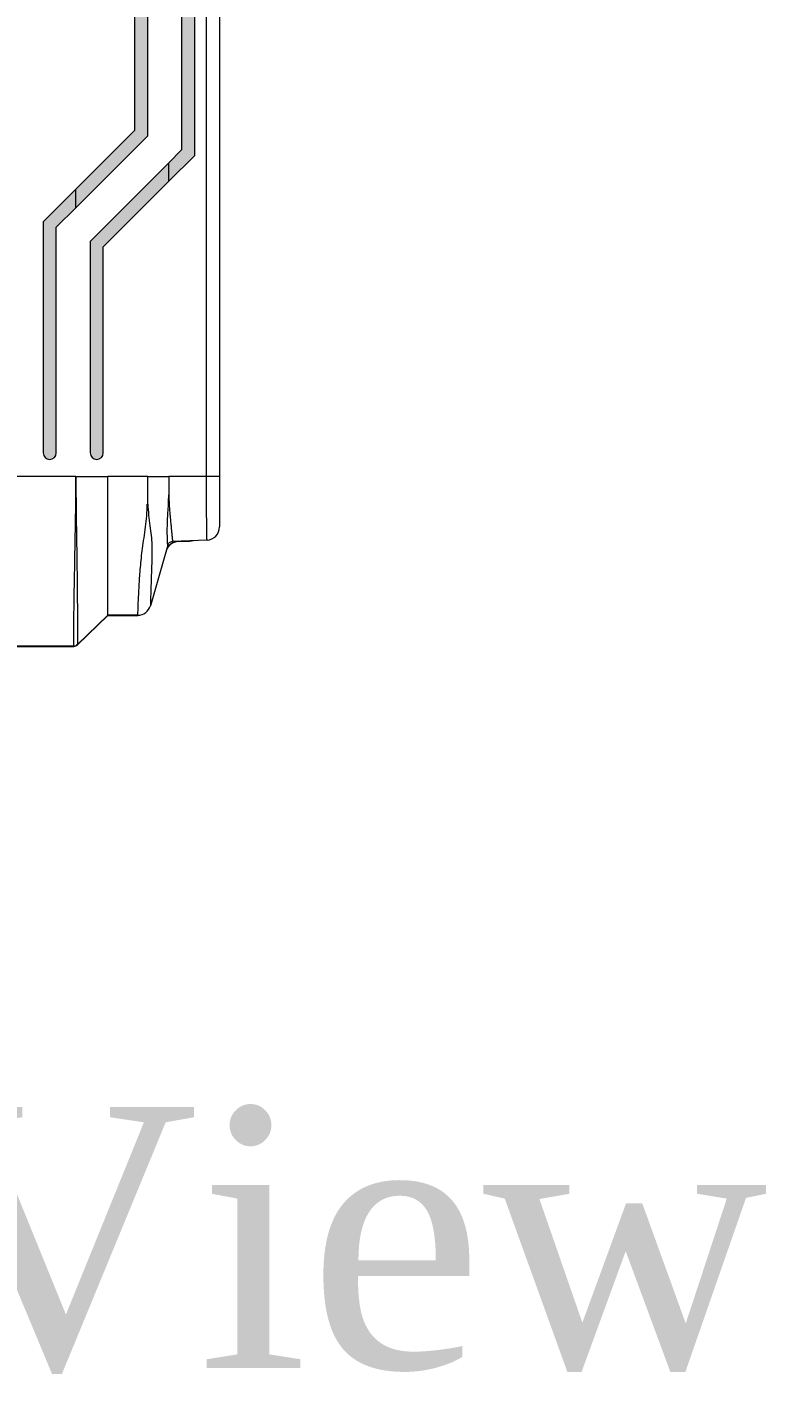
# Model space of a CAD drawing. Extents: x 222 to 1672, y 144 to 807.
# Drawn here: x 466.6 to 494.9, y 346.2 to 397.8 of the extents above; entities that cross this region are included whole.
import ezdxf

# ---------------------------------------------------------------- set-up
doc = ezdxf.new("R2010")
doc.units = 0
doc.header["$LTSCALE"] = 2
doc.header["$MEASUREMENT"] = 0
doc.layers.get('0').update_dxf_attribs({"linetype": 'CONTINUOUS'})
doc.layers.add('DIM', color=7, linetype='CONTINUOUS')
doc.styles.get("Standard").update_dxf_attribs({"font": 'TIMES.TTF'})

msp = doc.modelspace()

# ---------------------------------------------------------------- hatches: boundary and pattern name
at = {"layer": 'DIM'}
for points in [[(470.71272, 463.32772), (470.71272, 393.826), (468.46272, 391.576), (468.46272, 390.86889), (471.21272, 393.61889), (471.21272, 463.53483), (468.46272, 466.28483), (468.46272, 465.57772)], [(473.01272, 392.87331), (473.01272, 464.28042), (472.02082, 465.27231), (472.02082, 464.56521), (472.51272, 464.07331), (472.51272, 393.08042), (472.02082, 392.58852), (472.02082, 391.88141)]]:
    msp.add_hatch(color=256, dxfattribs=at).paths.add_polyline_path(points, flags=0)
h = msp.add_hatch(color=256, dxfattribs=at)
edge = h.paths.add_edge_path(flags=0)
edge.add_line((469.01272, 389.58042), (469.01272, 381.47686))
edge.add_arc((469.26272, 381.47686), 0.25, 180, 360)
edge.add_line((469.51272, 381.47686), (469.51272, 389.37331))
edge.add_line((469.51272, 389.37331), (472.02082, 391.88141))
edge.add_line((472.02082, 391.88141), (472.02082, 392.58852))
edge.add_line((472.02082, 392.58852), (469.01272, 389.58042))
h = msp.add_hatch(color=256, dxfattribs=at)
edge = h.paths.add_edge_path(flags=0)
edge.add_line((467.21272, 390.326), (467.21272, 381.47686))
edge.add_arc((467.46272, 381.47686), 0.25, 180, 360)
edge.add_line((467.71272, 381.47686), (467.71272, 390.11889))
edge.add_line((467.71272, 390.11889), (468.46272, 390.86889))
edge.add_line((468.46272, 390.86889), (468.46272, 391.576))
edge.add_line((468.46272, 391.576), (467.21272, 390.326))

# ---------------------------------------------------------------- linework, layer by layer
at = {"linetype": 'Continuous', "lineweight": 5}
for p, q in [((473.46272, 380.57686), (473.46272, 476.57686)), ((473.96272, 476.57686), (473.96272, 380.57686)), ((472.51272, 464.07331), (472.51272, 393.08041)), ((473.01272, 392.87331), (473.01272, 464.28042)), ((471.21272, 393.61889), (471.21272, 463.53483)), ((470.71272, 463.32773), (470.71272, 393.826)), ((470.71272, 393.826), (468.46272, 391.576)), ((468.46272, 390.86889), (471.21272, 393.61889)), ((472.51272, 393.08041), (472.02082, 392.58852)), ((472.02082, 391.88141), (473.01272, 392.87331)), ((472.02082, 392.58852), (469.01272, 389.58042)), ((472.02082, 391.88141), (472.02082, 392.58852)), ((469.51272, 389.37331), (472.02082, 391.88141)), ((468.46272, 391.576), (467.21272, 390.326)), ((468.46272, 390.86889), (468.46272, 391.576)), ((467.71272, 390.11889), (468.46272, 390.86889)), ((467.21272, 390.326), (467.21272, 381.47686)), ((467.71272, 381.47686), (467.71272, 390.11889)), ((469.01272, 389.58042), (469.01272, 381.47686)), ((469.51272, 381.47686), (469.51272, 389.37331)), ((468.46272, 380.57686), (452.46272, 380.57686)), ((468.46272, 380.57686), (469.6865, 380.57686)), ((471.21272, 380.57686), (469.6865, 380.57686)), ((471.21272, 380.57686), (472.02082, 380.57686)), ((473.46272, 380.57686), (472.02082, 380.57686)), ((473.96272, 380.57686), (473.46272, 380.57686)), ((472.02082, 379.87627), (472.02422, 379.87629)), ((471.19709, 379.51788), (471.21272, 379.51797)), ((471.98114, 377.93844), (471.31658, 375.62084)), ((473.48453, 378.14075), (472.16467, 378.08312)), ((472.38043, 378.08302), (472.81507, 378.10199)), ((472.81507, 378.10199), (472.96535, 378.11808)), ((469.6865, 375.25866), (468.52085, 374.13299)), ((468.52085, 374.12347), (469.6865, 375.24913)), ((470.83594, 375.25866), (469.6865, 375.25866)), ((469.6865, 375.24913), (470.83594, 375.24913)), ((468.38192, 374.07686), (452.54353, 374.07686)), ((464.96272, 374.06733), (468.38192, 374.06733))]:
    msp.add_line(p, q, dxfattribs=at)
for centre, radius, start, end in [((467.46272, 381.47686), 0.25, 180, 0), ((469.26272, 381.47686), 0.25, 180, 0), ((473.46272, 378.64027), 0.5, 272.5, 0), ((472.40224, 377.58349), 0.5, 92.5, 164), ((468.38192, 374.26733), 0.2, 270, 314)]:
    msp.add_arc(centre, radius, start, end, dxfattribs=at)
for points, knots in [([(468.38192, 374.07686), (468.38191, 374.07787), (468.38191, 374.07976), (468.38187, 374.09463), (468.38181, 374.11542), (468.38172, 374.14067), (468.3816, 374.16827), (468.38146, 374.19658), (468.3813, 374.22416), (468.38068, 374.29979), (468.37987, 374.4458), (468.38194, 374.77072), (468.38746, 375.2109), (468.39467, 375.78538), (468.40659, 376.49634), (468.42291, 377.39106), (468.441, 378.35346), (468.45465, 379.19354), (468.46133, 379.89171), (468.46226, 380.35182), (468.46272, 380.57686)], [0, 0, 0, 0, 0.03144158, 0.05940742, 0.08419176, 0.10604552, 0.12518096, 0.14177595, 0.15597796, 0.16790774, 0.24772008, 0.3073467, 0.40132753, 0.48070435, 0.54862293, 0.66531853, 0.78162584, 0.85635752, 0.92974339, 1, 1, 1, 1]), ([(468.46272, 380.57686), (468.46288, 380.45782), (468.46322, 380.20979), (468.4657, 379.82261), (468.46959, 379.40482), (468.47503, 378.95544), (468.48229, 378.46407), (468.49053, 377.94075), (468.49923, 377.4099), (468.50702, 376.88608), (468.51426, 376.19903), (468.52038, 375.42725), (468.52091, 374.85866), (468.52046, 374.50623), (468.52146, 374.31624), (468.522, 374.20035), (468.52181, 374.14333), (468.52117, 374.13644), (468.52085, 374.13299)], [0, 0, 0, 0, 0.03741027, 0.07794286, 0.12173109, 0.16895665, 0.21986766, 0.27781827, 0.33693755, 0.39346794, 0.4541174, 0.57849892, 0.69386457, 0.74771784, 0.83240558, 0.88820219, 0.94407441, 1, 1, 1, 1]), ([(469.6865, 377.91776), (469.6865, 378.31968), (469.6865, 378.75212), (469.6865, 379.6487), (469.6865, 380.11276), (469.6865, 380.57686)], [0, 0, 0, 0, 0.5, 0.5, 1, 1, 1, 1]), ([(471.21272, 379.51802), (471.21272, 379.52512), (471.21272, 379.70286), (471.21272, 380.05476), (471.21272, 380.40282), (471.21272, 380.57686)], [0, 0, 0, 0, 0.002601271, 0.065101271, 0.127601271, 0.127601271, 0.127601271, 0.127601271]), ([(472.02082, 380.57686), (472.02082, 380.43813), (472.02082, 380.20299), (472.02082, 379.9702), (472.02082, 379.87627)], [0, 0, 0, 0, 0.0625, 0.105872185, 0.105872185, 0.105872185, 0.105872185]), ([(473.48453, 378.14075), (473.48453, 378.14075), (473.48433, 378.15285), (473.48318, 378.22489), (473.48229, 378.28225), (473.47964, 378.45813), (473.47853, 378.53237), (473.47545, 378.73975), (473.47336, 378.87431), (473.46957, 379.15707), (473.46825, 379.26314), (473.46593, 379.49731), (473.46496, 379.62603), (473.46297, 380.02005), (473.46272, 380.29993), (473.46272, 380.57686)], [0, 0, 0, 0, 0.25, 0.25, 0.5, 0.5, 0.625, 0.625, 0.75, 0.75, 0.8125, 0.8125, 0.875, 0.875, 1, 1, 1, 1]), ([(473.96272, 380.57686), (473.96272, 380.45484), (473.96272, 380.33309), (473.96272, 380.09073), (473.96272, 379.97052), (473.96272, 379.74142), (473.96272, 379.63166), (473.96272, 379.44393), (473.96272, 379.36377), (473.96272, 379.22924), (473.96272, 379.17291), (473.96272, 379.07613), (473.96272, 379.03528), (473.96272, 378.92731), (473.96272, 378.87479), (473.96272, 378.74859), (473.96272, 378.70481), (473.96272, 378.64995), (473.96272, 378.64027), (473.96272, 378.64027)], [0, 0, 0, 0, 0.0625, 0.0625, 0.125, 0.125, 0.1875, 0.1875, 0.25, 0.25, 0.3125, 0.3125, 0.375, 0.375, 0.5, 0.5, 0.75, 0.75, 1, 1, 1, 1]), ([(471.98114, 377.93844), (471.98114, 377.93844), (471.98057, 377.95016), (471.97708, 378.01628), (471.9744, 378.06894), (471.96847, 378.21794), (471.96637, 378.27997), (471.96322, 378.44368), (471.96177, 378.547), (471.96642, 378.74902), (471.96905, 378.82415), (471.97741, 378.99394), (471.9827, 379.08788), (471.99552, 379.29013), (472.00355, 379.40015), (472.01239, 379.63129), (472.01745, 379.7526), (472.02082, 379.87627)], [0, 0, 0, 0, 0.25, 0.25, 0.5, 0.5, 0.625, 0.625, 0.75, 0.75, 0.8125, 0.8125, 0.875, 0.875, 0.9375, 0.9375, 1, 1, 1, 1]), ([(472.02422, 379.87629), (472.02473, 379.75242), (472.02708, 379.63101), (472.03996, 379.4015), (472.04652, 379.29268), (472.06253, 379.09749), (472.07173, 379.00888), (472.08772, 378.85242), (472.09494, 378.78493), (472.10758, 378.66525), (472.1131, 378.61281), (472.1229, 378.52111), (472.12703, 378.48168), (472.13755, 378.37677), (472.14255, 378.3244), (472.15478, 378.197), (472.15868, 378.15104), (472.16389, 378.09345), (472.16467, 378.08312), (472.16467, 378.08312)], [0, 0, 0, 0, 0.0625, 0.0625, 0.125, 0.125, 0.1875, 0.1875, 0.25, 0.25, 0.3125, 0.3125, 0.375, 0.375, 0.5, 0.5, 0.75, 0.75, 1, 1, 1, 1]), ([(470.83595, 375.25865), (470.83595, 375.25865), (470.8367, 375.28542), (470.83999, 375.38978), (470.84253, 375.46698), (470.85023, 375.67087), (470.85537, 375.79919), (470.86921, 376.09821), (470.8779, 376.26886), (470.9015, 376.65199), (470.91654, 376.86684), (470.95679, 377.32497), (470.98211, 377.5687), (471.04941, 378.08457), (471.09419, 378.35807), (471.15009, 378.78158), (471.16626, 378.92539), (471.18943, 379.21878), (471.19789, 379.36755), (471.19709, 379.51788)], [0, 0, 0, 0, 0.125, 0.125, 0.25, 0.25, 0.375, 0.375, 0.5, 0.5, 0.625, 0.625, 0.75, 0.75, 0.875, 0.875, 0.9375, 0.9375, 1, 1, 1, 1]), ([(471.21272, 379.51802), (471.22518, 379.3749), (471.2343, 379.23276), (471.2611, 378.95438), (471.27775, 378.81948), (471.31251, 378.55958), (471.33026, 378.43468), (471.35681, 378.19189), (471.36535, 378.07435), (471.37852, 377.73265), (471.37365, 377.51614), (471.36263, 377.10584), (471.35544, 376.91167), (471.34329, 376.56075), (471.33806, 376.40309), (471.3296, 376.12644), (471.32626, 376.00711), (471.3211, 375.81652), (471.31936, 375.74408), (471.31711, 375.64609), (471.31658, 375.62084), (471.31658, 375.62084)], [0, 0, 0, 0, 0.0625, 0.0625, 0.125, 0.125, 0.1875, 0.1875, 0.25, 0.25, 0.375, 0.375, 0.5, 0.5, 0.625, 0.625, 0.75, 0.75, 0.875, 0.875, 1, 1, 1, 1]), ([(469.6865, 375.25865), (469.6865, 375.25865), (469.6865, 375.31975), (469.6865, 375.55999), (469.6865, 375.73911), (469.6865, 376.20321), (469.6865, 376.48815), (469.6865, 377.14449), (469.6865, 377.51583), (469.6865, 377.91776)], [0, 0, 0, 0, 0.25, 0.25, 0.5, 0.5, 0.75, 0.75, 1, 1, 1, 1]), ([(472.38043, 378.09254), (472.28315, 378.0883), (472.17712, 378.05223), (472.00827, 377.91912), (471.94845, 377.82444), (471.92161, 377.73084)], [0, 0, 0, 0, 0.5, 0.5, 1, 1, 1, 1]), ([(471.98114, 377.93844), (471.9926, 377.97843), (472.01691, 378.01462), (472.08224, 378.06613), (472.12311, 378.08131), (472.16467, 378.08312)], [0, 0, 0, 0, 0.5, 0.5, 1, 1, 1, 1]), ([(470.83595, 375.25865), (470.94357, 375.25865), (471.0509, 375.29456), (471.22281, 375.42411), (471.28691, 375.51738), (471.31658, 375.62084)], [0, 0, 0, 0, 0.5, 0.5, 1, 1, 1, 1])]:
    msp.add_open_spline(points, degree=3, knots=knots, dxfattribs=at)
msp.add_open_spline([(468.52085, 374.13299), (468.48492, 374.0983), (468.43186, 374.07686), (468.38192, 374.07686)], degree=3, dxfattribs=at)

# ---------------------------------------------------------------- texts
at = {"layer": 'DIM', "linetype": 'Continuous'}
msp.add_text('Front View', height=10, rotation=360, dxfattribs=at).set_placement((425.74042, 346.42664))

doc.saveas('drawing.dxf')
